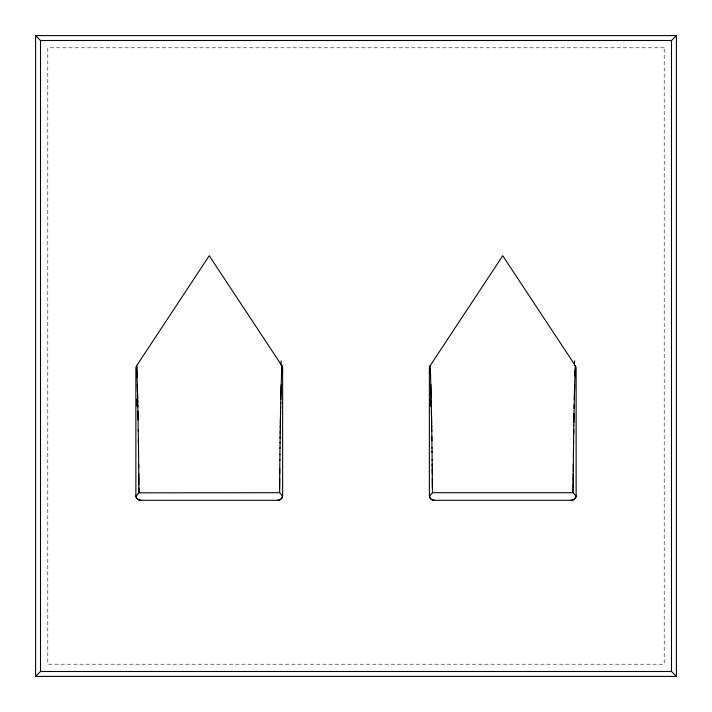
<?xml version="1.0" encoding="UTF-8"?>
<svg xmlns="http://www.w3.org/2000/svg" width="712" height="712" viewBox="0 0 712 712"><rect width="100%" height="100%" fill="white"/><g stroke="black" fill="none" stroke-linecap="round" stroke-linejoin="round"><path stroke-width="0.53" stroke-dasharray="3.56 2.67" d="M664.198 47.802L47.802 47.802L47.802 664.198L664.198 664.198L664.198 47.802"/><path stroke-width="1.07" d="M573.142 483.145L573.071 492.731A6.8 4.494 47.3 0 1 575.99 496.851A5.509 4.69 -88.3 0 1 571.247 500.1M279.683 478.366L279.576 492.731A6.8 4.494 47.3 0 1 282.495 496.851A5.509 4.69 -88.3 0 1 277.751 500.1M279.772 468.852L279.567 492.713L138.813 492.838M279.727 473.996L279.869 459.4M573.222 473.605L573.062 492.713L432.433 492.713L432.317 478.366M573.16 481.757L573.267 468.852M279.869 460.219L279.941 454.185M573.258 470.917L573.311 464.117M573.285 467.837L573.596 440.897M279.923 454.701L280.003 447.67M280.012 448.222L280.083 442.348M573.418 454.701L573.445 452.351M280.065 443.006L280.163 436.572M280.127 438.37L280.243 430.902M573.561 443.006L573.756 429.505M280.19 433.759L280.564 411.216M280.359 423.489L280.448 417.873M280.279 428.028L280.332 425.18M573.694 433.759L573.827 425.18M573.819 425.367L573.943 417.873M573.863 422.652L574.014 413.423M573.952 417.348L574.139 406.855M280.51 414.758L280.644 406.855M280.626 408.492L280.733 402.556M280.724 403.731L280.866 397.02M574.121 408.492L574.183 404.692M574.166 406.08L574.468 392.89M574.317 399.192L574.361 397.02M280.804 399.379L280.964 392.89M280.875 396.237L281.169 384.854M574.37 396.237L574.575 388.681M574.477 392.152L574.664 384.854M280.982 392.152L281.685 368.994M574.584 388.12L575.314 365.674L502.752 255.724L430.182 365.665A4.895 4.895 0 0 0 429.372 368.362L429.372 495.41A4.895 4.895 0 0 0 434.267 500.305L571.229 500.305A4.895 4.895 0 0 0 576.124 495.41L576.124 368.362A4.895 4.895 0 0 0 575.314 365.665L575.305 365.772M281.605 371.353L281.649 370.115M575.1 371.353L575.145 370.115M281.471 374.921L281.596 371.584M574.967 374.921L575.091 371.584M575.163 369.537L575.18 368.994M281.649 370.044L281.721 368.015M575.287 366.404L575.305 365.897M281.712 368.335L281.818 365.674L209.248 255.724L136.686 365.665A4.895 4.895 0 0 0 135.876 368.362L135.876 495.41A4.895 4.895 0 0 0 140.771 500.305L277.733 500.305A4.895 4.895 0 0 0 282.628 495.41L282.628 368.362A4.895 4.895 0 0 0 281.818 365.665L281.81 365.772M282.611 495.766L282.424 496.807M576.106 495.766L575.919 496.807M35.992 676.008L35.609 676.391L676.4 676.4L676.4 35.6L35.6 35.6L35.6 676.4L40.495 671.505L671.505 671.505L676.391 676.391L676.008 676.008M676.008 35.992L676.391 35.609L671.505 40.495L40.495 40.495L35.609 35.609L35.992 35.992M429.389 495.766L429.594 496.851A6.844 4.423 -47.5 0 1 432.478 492.82M135.894 495.766L136.099 496.851A6.773 4.397 -47.5 0 1 138.858 492.909M430.182 365.674L430.324 369.305M136.731 366.849L136.766 367.588M430.448 372.812L430.404 371.584M136.784 368.015L136.686 365.692L136.722 366.538M430.19 365.897L430.217 366.538M430.457 373.061L430.529 374.921M136.766 367.766L136.829 369.305M136.909 371.584L137.033 374.921M430.297 368.487L430.618 377.485M136.802 368.487L137.122 377.485M430.351 370.115L430.395 371.353M136.855 370.115L136.9 371.353M430.591 377.227L431.356 406.855M137.096 377.227L137.772 402.556M430.938 389.17L431.169 398.328M137.443 389.17L137.674 398.328M430.813 384.391L430.929 388.681M137.318 384.391L137.425 388.681M431.205 400.304L431.276 403.731M137.816 404.692L137.861 406.855M137.71 400.304L137.977 413.476M431.33 406.08L431.49 414.758M431.436 411.216L431.721 428.028M137.986 413.423L138.279 431.454M138.092 419.973L137.941 411.216M431.641 423.489L431.517 415.639M431.677 425.367L431.775 431.454M431.837 436.572L431.908 440.683M431.739 429.505L431.873 438.37M138.244 429.505L138.413 440.683M431.997 447.67L432.05 452.351M431.881 439.446L431.988 448.222M138.404 440.897L138.715 467.837M138.386 439.446L138.44 443.006M432.131 459.4L432.193 466.307M432.024 451.194L432.131 460.219M138.529 451.194L138.564 454.185M432.228 468.852L432.389 488.005M432.184 464.117L432.273 473.996M138.778 473.605L138.938 492.713L138.893 487.934M138.867 484.872L138.689 464.117M671.505 40.495L671.505 671.505M40.495 40.495L40.495 671.505M434.249 500.091A5.509 4.726 -89.8 0 1 429.47 496.914M430.529 374.984A99.413 1.753 89.7 0 1 430.564 376.061M430.351 399.156A132.485 2.207 89.7 0 1 430.493 406.134M574.388 364.953A132.485 3.293 89.7 0 1 574.682 360.868M574.931 375.927A99.413 1.753 -89.7 0 1 574.967 374.859M140.754 500.091A5.509 4.726 -89.8 0 1 135.974 496.914M137.033 374.984A99.413 1.753 89.7 0 1 137.069 376.061M136.855 399.156A132.485 2.207 89.7 0 1 136.998 406.134M280.893 364.953A132.485 3.293 89.7 0 1 281.187 360.868M281.436 375.927A99.413 1.753 -89.7 0 1 281.471 374.859"/></g></svg>
